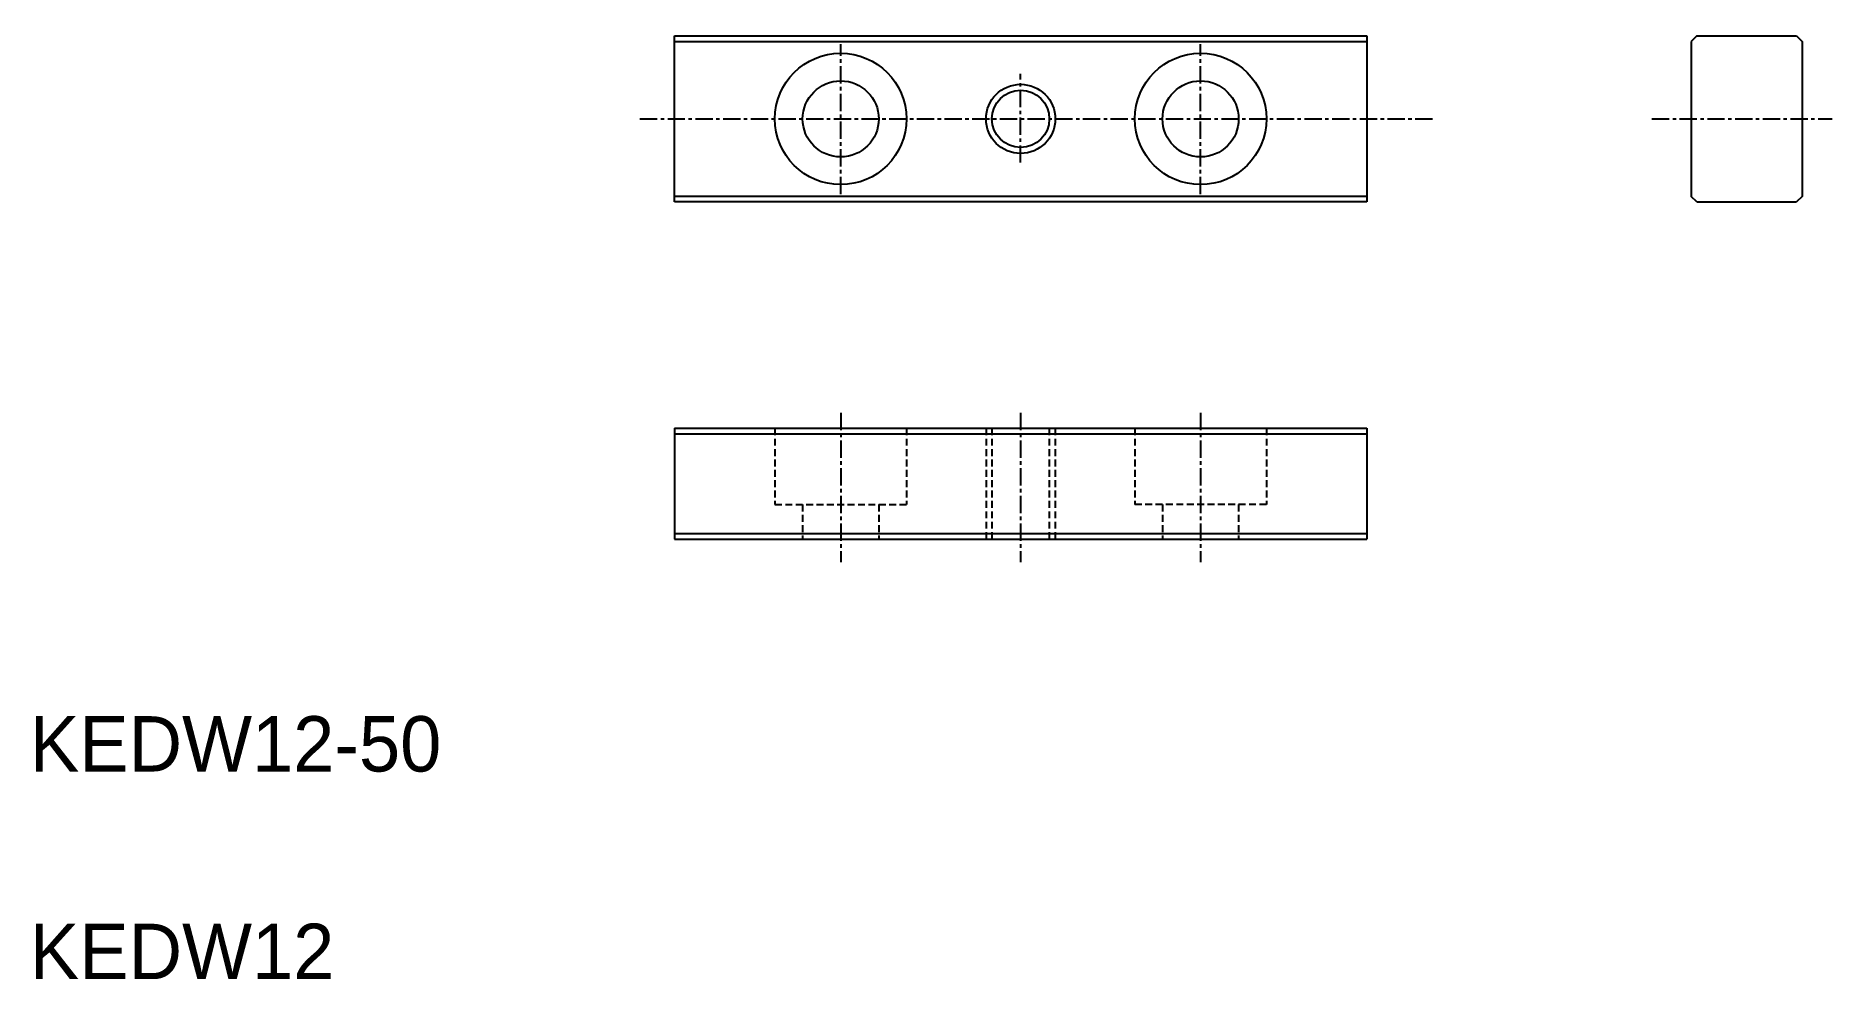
# Model space of a CAD drawing. Extents: x 10 to 140, y 10 to 78.
import ezdxf

# ---------------------------------------------------------------- set-up
doc = ezdxf.new("R2010")
doc.units = 0
doc.linetypes.add('CENTER', pattern=[2, 1.25, -0.25, 0.25, -0.25])
doc.linetypes.add('DASHED', pattern=[0.75, 0.5, -0.25])
doc.layers.get('0').update_dxf_attribs({"linetype": 'CONTINUOUS'})
doc.layers.add('CENTER', color=1, linetype='CENTER')

msp = doc.modelspace()

# ---------------------------------------------------------------- linework, layer by layer
at = {"color": 7, "linetype": 'CONTINUOUS'}
for p, q in [((56.58, 78.16), (106.58, 78.16)), ((56.58, 66.16), (56.58, 78.16)), ((106.58, 78.16), (106.58, 66.16)), ((130.43, 78.16), (130.03, 77.76)), ((130.43, 78.16), (137.63, 78.16)), ((137.63, 78.16), (138.03, 77.76)), ((130.03, 77.76), (130.03, 66.56)), ((138.03, 77.76), (138.03, 66.56)), ((130.43, 66.16), (130.03, 66.56)), ((138.03, 66.56), (137.63, 66.16)), ((106.58, 66.16), (56.58, 66.16)), ((130.43, 66.16), (137.63, 66.16)), ((56.58, 49.8), (106.58, 49.8)), ((56.58, 49.8), (56.58, 41.8)), ((106.58, 49.8), (106.58, 41.8)), ((56.58, 41.8), (106.58, 41.8))]:
    msp.add_line(p, q, dxfattribs=at)
at = {"color": 3, "linetype": 'CONTINUOUS'}
for p, q in [((56.58, 77.76), (106.58, 77.76)), ((106.58, 66.56), (56.58, 66.56)), ((56.58, 49.4), (106.58, 49.4)), ((56.58, 42.2), (106.58, 42.2))]:
    msp.add_line(p, q, dxfattribs=at)
at = {"color": 3, "linetype": 'DASHED'}
for p, q in [((63.83, 49.8), (63.83, 44.3)), ((73.33, 49.8), (73.33, 44.3)), ((79.08, 49.8), (79.08, 41.8)), ((79.51, 49.8), (79.51, 41.8)), ((83.65, 49.8), (83.65, 41.8)), ((84.08, 49.8), (84.08, 41.8)), ((89.83, 49.8), (89.83, 44.3)), ((99.33, 49.8), (99.33, 44.3)), ((63.83, 44.3), (73.33, 44.3)), ((63.83, 44.3), (73.33, 44.3)), ((65.83, 44.3), (65.83, 41.8)), ((71.33, 44.3), (71.33, 41.8)), ((99.33, 44.3), (89.83, 44.3)), ((99.33, 44.3), (89.83, 44.3)), ((91.83, 44.3), (91.83, 41.8)), ((97.33, 44.3), (97.33, 41.8))]:
    msp.add_line(p, q, dxfattribs=at)
at = {"color": 7, "linetype": 'CONTINUOUS'}
for centre, radius in [((68.58, 72.16), 4.75), ((94.58, 72.16), 4.75), ((68.58, 72.16), 2.75), ((81.58, 72.16), 2.07), ((94.58, 72.16), 2.75)]:
    msp.add_circle(centre, radius, dxfattribs=at)
at = {"color": 3, "linetype": 'CONTINUOUS'}
msp.add_circle((81.58, 72.16), 2.5, dxfattribs=at)
at = {"layer": 'CENTER', "color": 1, "linetype": 'CENTER'}
for p, q in [((68.58, 66.72), (68.58, 77.56)), ((94.58, 66.72), (94.58, 77.56)), ((81.58, 69), (81.58, 75.41)), ((54.08, 72.16), (111.58, 72.16)), ((127.19, 72.16), (140.2, 72.16)), ((68.58, 50.92), (68.58, 40.14)), ((81.58, 50.92), (81.58, 40.14)), ((94.58, 50.92), (94.58, 40.14))]:
    msp.add_line(p, q, dxfattribs=at)

# ---------------------------------------------------------------- texts
for s, p in [('KEDW12-50', (10, 25)), ('KEDW12', (10, 10))]:
    msp.add_text(s, height=4).set_placement(p)

doc.saveas('drawing.dxf')
